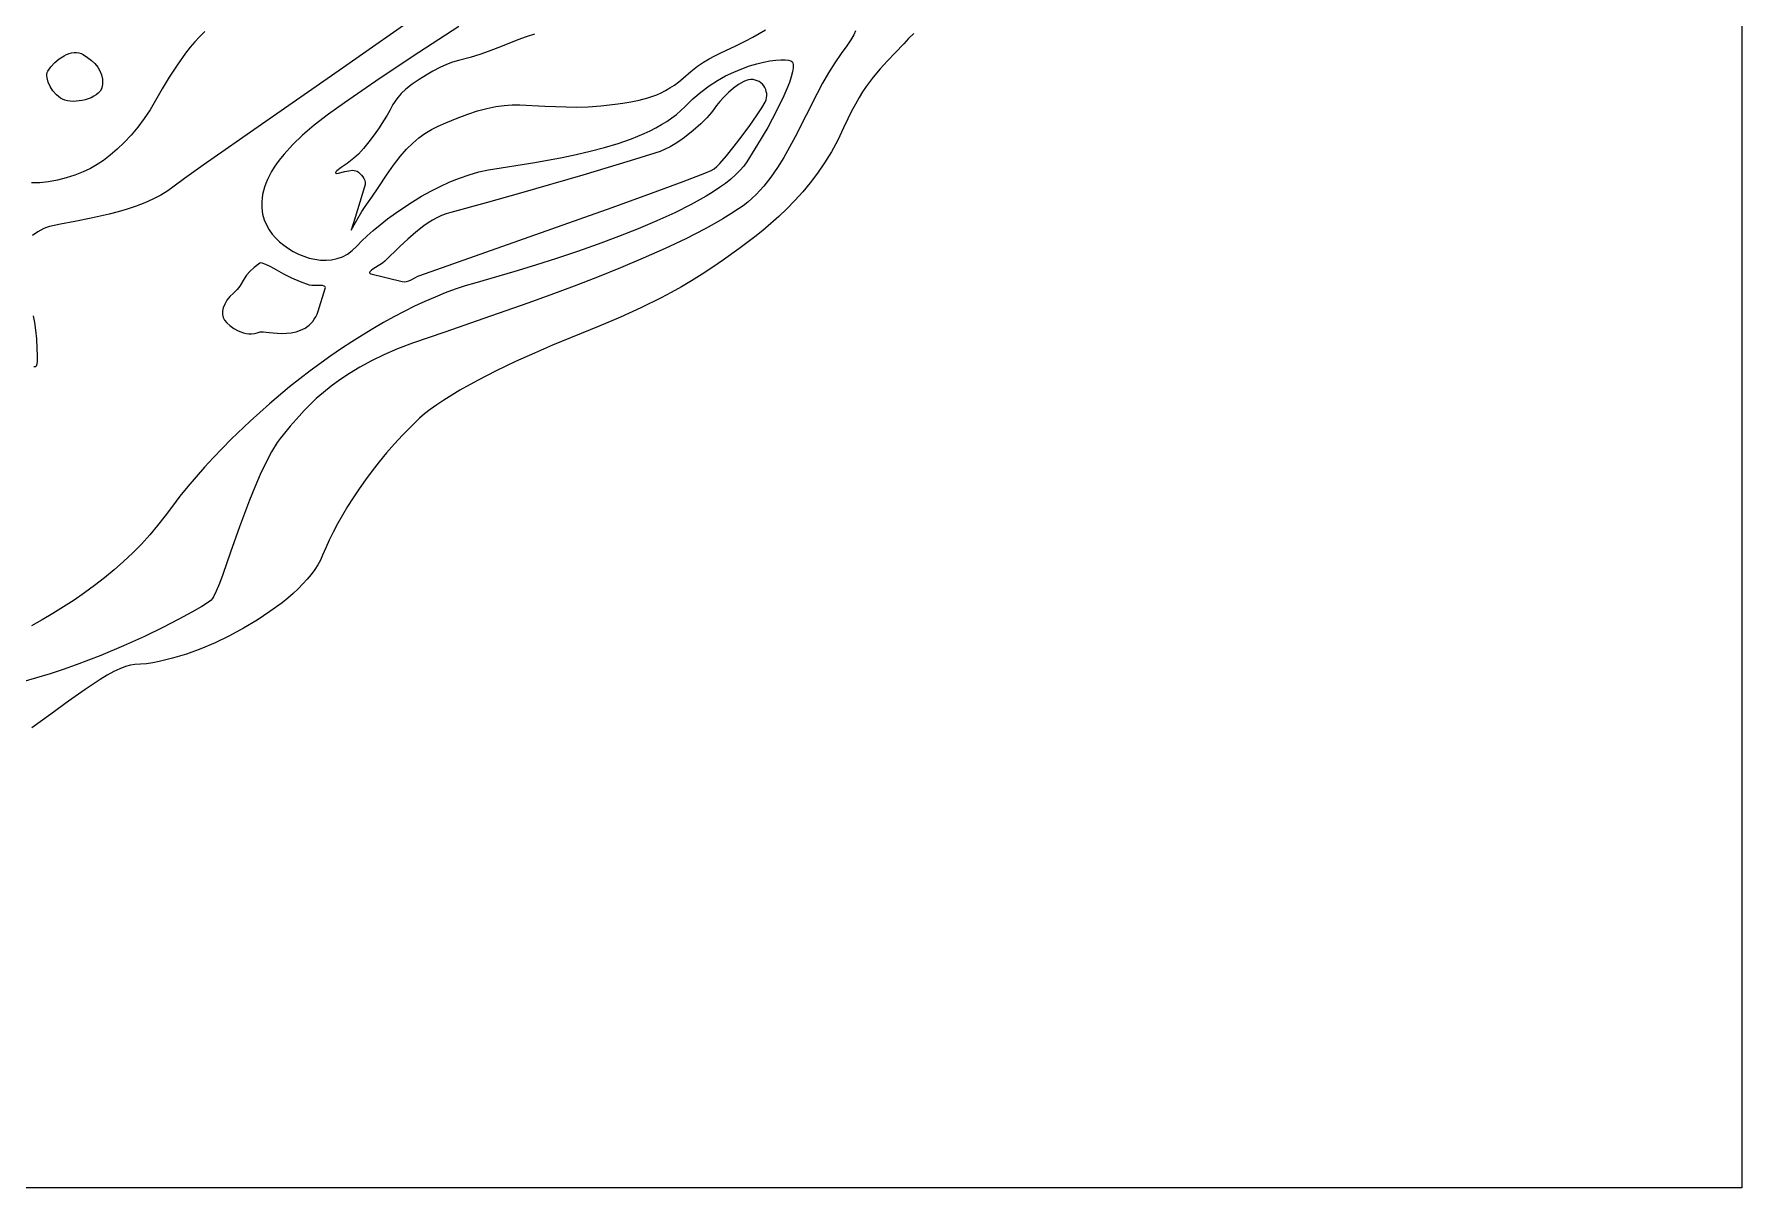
# Model space of a CAD drawing. Header units: inches. Extents: x 14835060 to 15200370, y 4673777 to 4962097.
# Drawn here: x 15056849 to 15200370, y 4673777 to 4770752 of the extents above; entities that cross this region are included whole.
import ezdxf

# ---------------------------------------------------------------- set-up
doc = ezdxf.new("R2010")
doc.units = ezdxf.units.IN
doc.header["$MEASUREMENT"] = 0
for name, color, linetype in [('1000m', 7, 'Continuous'), ('100m', 7, 'Continuous'), ('1500m', 7, 'Continuous'), ('200m', 7, 'Continuous'), ('500m', 7, 'Continuous'), ('Ã¦ÂµÂ·Ã¥Â²Â¸Ã§Â·Âš', 7, 'Continuous'), ('Ã¦ÂµÂ·Ã¦Â´Â‹', 7, 'Continuous')]:
    doc.layers.add(name, color=color, linetype=linetype)

msp = doc.modelspace()

# ---------------------------------------------------------------- linework, layer by layer
at = {"layer": '1000m'}
msp.add_lwpolyline([(15071200, 4770984), (15070767, 4770562), (15070352, 4770114), (15069953, 4769645), (15069571, 4769159), (15068855, 4768155), (15068202, 4767140), (15067607, 4766151), (15066585, 4764399), (15066099, 4763651), (15065566, 4762938), (15064999, 4762267), (15064412, 4761645), (15063819, 4761079), (15063234, 4760575), (15062669, 4760141), (15062138, 4759782), (15061585, 4759470), (15060958, 4759176), (15060275, 4758908), (15059553, 4758675), (15058811, 4758484), (15058065, 4758345), (15057335, 4758266), (15056638, 4758254)], dxfattribs=at)
at = {"layer": '100m'}
for points in [[(15125880, 4771032), (15125735, 4770694), (15125489, 4770278), (15125138, 4769766), (15124682, 4769139), (15124129, 4768343), (15123609, 4767509), (15123117, 4766645), (15122644, 4765758), (15121731, 4763945), (15120817, 4762129), (15120342, 4761240), (15119846, 4760373), (15119323, 4759535), (15118765, 4758735), (15118165, 4757979), (15117848, 4757620), (15117518, 4757276), (15117174, 4756946), (15116816, 4756632), (15116442, 4756335), (15116052, 4756056), (15115412, 4755637), (15114727, 4755218), (15114003, 4754799), (15113240, 4754381), (15111614, 4753548), (15109872, 4752724), (15108039, 4751911), (15106139, 4751113), (15104194, 4750335), (15102230, 4749579), (15100269, 4748849), (15098336, 4748148), (15094646, 4746851), (15091352, 4745715), (15088643, 4744769), (15087398, 4744294), (15086251, 4743799), (15085197, 4743287), (15084232, 4742763), (15083350, 4742232), (15082547, 4741697), (15081819, 4741163), (15081159, 4740633), (15080563, 4740113), (15080026, 4739606), (15079544, 4739117), (15079111, 4738650), (15078375, 4737798), (15077777, 4737085), (15077528, 4736773), (15077280, 4736425), (15076791, 4735633), (15076311, 4734729), (15075842, 4733738), (15075387, 4732681), (15074946, 4731581), (15074115, 4729342), (15073363, 4727202), (15072706, 4725340), (15072417, 4724570), (15072156, 4723937), (15071926, 4723463), (15071823, 4723294), (15071728, 4723172), (15071489, 4722998), (15070941, 4722655), (15070107, 4722169), (15069010, 4721567), (15067672, 4720875), (15066117, 4720120), (15064367, 4719328), (15062446, 4718526), (15061428, 4718129), (15060376, 4717739), (15059293, 4717360), (15058182, 4716994), (15057044, 4716646), (15055884, 4716319)], [(15098886, 4770764), (15098201, 4770530), (15097503, 4770265), (15096033, 4769678), (15095239, 4769374), (15094393, 4769075), (15093483, 4768790), (15092500, 4768528), (15092021, 4768387), (15091499, 4768189), (15090944, 4767940), (15090368, 4767645), (15089783, 4767310), (15089200, 4766941), (15088629, 4766543), (15088083, 4766124), (15087697, 4765760), (15087326, 4765317), (15086996, 4764833), (15086733, 4764345), (15086526, 4763952), (15086222, 4763452), (15085846, 4762884), (15085422, 4762284), (15084973, 4761691), (15084525, 4761140), (15084101, 4760670), (15083726, 4760319), (15083162, 4759891), (15082656, 4759534), (15082296, 4759267), (15082198, 4759171), (15082170, 4759103), (15082195, 4759065), (15082247, 4759048), (15082423, 4759065), (15082968, 4759206), (15083284, 4759275), (15083597, 4759307), (15083743, 4759301), (15083879, 4759275), (15084000, 4759226), (15084104, 4759151), (15084359, 4758892), (15084469, 4758753), (15084561, 4758607), (15084628, 4758451), (15084664, 4758285), (15084665, 4758107), (15084624, 4757915), (15083818, 4755331), (15083502, 4754269), (15083965, 4755122), (15084392, 4755844), (15084611, 4756179), (15084817, 4756458), (15085240, 4757050), (15085827, 4757929), (15086467, 4758891), (15087051, 4759730), (15087615, 4760466), (15088149, 4761083), (15088664, 4761601), (15089174, 4762037), (15089693, 4762407), (15090234, 4762730), (15090811, 4763024), (15091436, 4763305), (15092393, 4763700), (15093285, 4764031), (15094119, 4764301), (15094903, 4764513), (15095643, 4764668), (15096348, 4764768), (15097025, 4764817), (15097680, 4764816), (15099768, 4764710), (15101557, 4764629), (15102451, 4764622), (15103405, 4764652), (15104465, 4764728), (15105674, 4764861), (15106320, 4764946), (15107000, 4765052), (15107707, 4765197), (15108433, 4765395), (15109170, 4765664), (15109542, 4765830), (15109913, 4766019), (15110284, 4766234), (15110654, 4766476), (15111021, 4766748), (15111385, 4767052), (15112047, 4767618), (15112609, 4768059), (15113107, 4768405), (15113573, 4768686), (15114043, 4768931), (15114552, 4769172), (15115822, 4769757), (15116613, 4770152), (15117262, 4770510), (15118317, 4771126)]]:
    msp.add_lwpolyline(points, dxfattribs=at)
at = {"layer": '1500m'}
msp.add_lwpolyline([(15060971, 4769043), (15061341, 4768797), (15061671, 4768541), (15061956, 4768272), (15062194, 4767984), (15062382, 4767672), (15062515, 4767331), (15062590, 4766958), (15062603, 4766546), (15062571, 4766338), (15062497, 4766144), (15062384, 4765966), (15062237, 4765803), (15062060, 4765656), (15061858, 4765526), (15061636, 4765413), (15061397, 4765316), (15061147, 4765237), (15060889, 4765176), (15060369, 4765108), (15060115, 4765103), (15059872, 4765116), (15059644, 4765149), (15059435, 4765202), (15059241, 4765279), (15059056, 4765381), (15058881, 4765506), (15058717, 4765649), (15058426, 4765979), (15058192, 4766345), (15058024, 4766722), (15057929, 4767083), (15057912, 4767249), (15057916, 4767401), (15057943, 4767536), (15057994, 4767651), (15058257, 4768018), (15058585, 4768366), (15058959, 4768677), (15059365, 4768932), (15059575, 4769034), (15059786, 4769115), (15059996, 4769173), (15060204, 4769206), (15060408, 4769212), (15060605, 4769188), (15060793, 4769132), (15060971, 4769043)], dxfattribs=at)
at = {"layer": '200m'}
msp.add_lwpolyline([(15092541, 4771390), (15089184, 4769208), (15085921, 4767043), (15084381, 4765994), (15082931, 4764982), (15081595, 4764018), (15080395, 4763113), (15079407, 4762269), (15078563, 4761457), (15077854, 4760677), (15077547, 4760299), (15077272, 4759929), (15077025, 4759568), (15076808, 4759215), (15076618, 4758870), (15076454, 4758534), (15076316, 4758205), (15076203, 4757885), (15076113, 4757574), (15076045, 4757271), (15075999, 4756977), (15075973, 4756691), (15075977, 4756145), (15076050, 4755633), (15076184, 4755156), (15076370, 4754715), (15076600, 4754309), (15076865, 4753939), (15077158, 4753604), (15077479, 4753295), (15077835, 4753003), (15078220, 4752731), (15078630, 4752484), (15079061, 4752266), (15079508, 4752081), (15079968, 4751933), (15080437, 4751826), (15080909, 4751764), (15081381, 4751751), (15081848, 4751791), (15082307, 4751888), (15082753, 4752047), (15083181, 4752270), (15083588, 4752564), (15083969, 4752930), (15084368, 4753349), (15084831, 4753794), (15085351, 4754259), (15085924, 4754737), (15086544, 4755223), (15087207, 4755710), (15087907, 4756192), (15088638, 4756664), (15089397, 4757120), (15090177, 4757552), (15090974, 4757956), (15091782, 4758326), (15092597, 4758655), (15093413, 4758937), (15094225, 4759166), (15095028, 4759336), (15098918, 4759970), (15101215, 4760388), (15102401, 4760635), (15103592, 4760913), (15104773, 4761224), (15105930, 4761573), (15107049, 4761964), (15108114, 4762399), (15108622, 4762635), (15109111, 4762883), (15109580, 4763145), (15110026, 4763420), (15110448, 4763708), (15110843, 4764012), (15111211, 4764330), (15111549, 4764664), (15112206, 4765310), (15112883, 4765888), (15113572, 4766399), (15114267, 4766848), (15114961, 4767236), (15115646, 4767569), (15116315, 4767848), (15116961, 4768077), (15117577, 4768260), (15118155, 4768399), (15118690, 4768499), (15119173, 4768561), (15119598, 4768590), (15119957, 4768588), (15120244, 4768560), (15120450, 4768507), (15120524, 4768464), (15120581, 4768398), (15120621, 4768311), (15120645, 4768203), (15120647, 4767927), (15120592, 4767578), (15120481, 4767161), (15120320, 4766684), (15120112, 4766153), (15119860, 4765574), (15119243, 4764299), (15118497, 4762912), (15117653, 4761465), (15116741, 4760011), (15116481, 4759650), (15116168, 4759289), (15115806, 4758929), (15115397, 4758569), (15114942, 4758210), (15114445, 4757852), (15113907, 4757495), (15113331, 4757139), (15112072, 4756435), (15110688, 4755740), (15109195, 4755057), (15107613, 4754388), (15105958, 4753736), (15104250, 4753103), (15102506, 4752491), (15100744, 4751903), (15098982, 4751340), (15097239, 4750805), (15093881, 4749828), (15093066, 4749583), (15092237, 4749305), (15091398, 4748995), (15090548, 4748652), (15089691, 4748280), (15088825, 4747877), (15087954, 4747446), (15087077, 4746988), (15086197, 4746503), (15085315, 4745992), (15084431, 4745456), (15083548, 4744897), (15082666, 4744316), (15081787, 4743712), (15080041, 4742444), (15078321, 4741101), (15076637, 4739691), (15074999, 4738222), (15073416, 4736702), (15072649, 4735925), (15071900, 4735138), (15071170, 4734342), (15070460, 4733539), (15069771, 4732728), (15069105, 4731912), (15068463, 4731090), (15067847, 4730265), (15067223, 4729450), (15066560, 4728658), (15065862, 4727890), (15065130, 4727146), (15064369, 4726425), (15063580, 4725729), (15062766, 4725056), (15061931, 4724408), (15061077, 4723783), (15060208, 4723183), (15059325, 4722607), (15058432, 4722056), (15057532, 4721529), (15056628, 4721027)], dxfattribs=at)
at = {"layer": '500m'}
for points in [[(15089844, 4772855), (15082493, 4767705), (15075948, 4763150), (15071046, 4759726), (15069472, 4758606), (15068622, 4757969), (15068085, 4757572), (15067486, 4757209), (15066834, 4756878), (15066141, 4756576), (15065415, 4756302), (15064667, 4756054), (15063906, 4755829), (15063143, 4755627), (15061648, 4755281), (15060262, 4755000), (15059063, 4754769), (15058132, 4754574), (15057892, 4754503), (15057650, 4754407), (15057168, 4754147), (15056698, 4753818)], [(15087775, 4749952), (15087964, 4749931), (15088151, 4749955), (15088338, 4750015), (15088523, 4750100), (15088896, 4750302), (15089083, 4750398), (15089271, 4750477), (15097585, 4753398), (15105439, 4756189), (15108744, 4757384), (15111393, 4758365), (15113208, 4759072), (15113745, 4759304), (15114007, 4759444), (15114217, 4759631), (15114463, 4759880), (15115038, 4760529), (15115682, 4761324), (15116349, 4762194), (15116990, 4763071), (15117559, 4763884), (15118006, 4764566), (15118284, 4765046), (15118359, 4765226), (15118404, 4765407), (15118423, 4765589), (15118415, 4765767), (15118384, 4765941), (15118330, 4766108), (15118255, 4766266), (15118161, 4766412), (15118049, 4766545), (15117921, 4766662), (15117777, 4766762), (15117621, 4766841), (15117452, 4766898), (15117274, 4766930), (15117087, 4766936), (15116892, 4766913), (15116691, 4766859), (15116482, 4766775), (15116050, 4766531), (15115615, 4766211), (15115195, 4765844), (15114806, 4765457), (15114467, 4765080), (15114195, 4764741), (15114007, 4764469), (15113780, 4764162), (15113394, 4763728), (15112872, 4763206), (15112237, 4762640), (15111511, 4762068), (15111121, 4761793), (15110717, 4761533), (15110302, 4761291), (15109878, 4761074), (15109448, 4760887), (15109016, 4760734), (15106954, 4760101), (15102972, 4758904), (15097725, 4757382), (15094833, 4756572), (15091869, 4755770), (15091472, 4755648), (15091085, 4755496), (15090705, 4755317), (15090334, 4755113), (15089970, 4754887), (15089613, 4754641), (15088918, 4754101), (15088245, 4753513), (15087590, 4752897), (15086319, 4751662), (15086137, 4751514), (15085903, 4751358), (15085405, 4751045), (15085203, 4750903), (15085072, 4750780), (15085043, 4750727), (15085044, 4750682), (15085078, 4750645), (15085149, 4750617), (15087775, 4749952)], [(15081319, 4749371), (15081332, 4749443), (15081320, 4749501), (15081285, 4749546), (15081231, 4749578), (15081075, 4749615), (15080872, 4749626), (15080408, 4749617), (15080187, 4749624), (15080003, 4749657), (15079232, 4749935), (15078508, 4750255), (15077843, 4750591), (15077248, 4750912), (15076736, 4751192), (15076317, 4751402), (15076005, 4751514), (15075892, 4751525), (15075809, 4751500), (15075329, 4751148), (15074972, 4750811), (15074705, 4750488), (15074497, 4750175), (15074127, 4749574), (15073900, 4749280), (15073603, 4748988), (15073292, 4748688), (15073047, 4748379), (15072865, 4748068), (15072745, 4747761), (15072686, 4747466), (15072686, 4747188), (15072743, 4746935), (15072856, 4746713), (15073038, 4746491), (15073299, 4746249), (15073625, 4746011), (15074006, 4745801), (15074430, 4745643), (15074654, 4745592), (15074885, 4745562), (15075121, 4745558), (15075360, 4745583), (15075601, 4745638), (15075843, 4745729), (15075934, 4745738), (15076095, 4745725), (15076596, 4745663), (15077272, 4745604), (15077652, 4745594), (15078049, 4745608), (15078454, 4745653), (15078856, 4745736), (15079247, 4745866), (15079618, 4746050), (15079959, 4746295), (15080115, 4746443), (15080261, 4746609), (15080395, 4746795), (15080516, 4747000), (15080623, 4747227), (15080714, 4747476), (15081319, 4749371)], [(15056761, 4747082), (15056876, 4746501), (15056967, 4745857), (15057035, 4745146), (15057086, 4744339), (15057106, 4743729), (15057098, 4743293), (15057064, 4743006), (15057006, 4742844), (15056969, 4742801), (15056926, 4742781), (15056827, 4742794)]]:
    msp.add_lwpolyline(points, dxfattribs=at)
at = {"layer": 'Ã¦ÂµÂ·Ã¥Â²Â¸Ã§Â·Âš'}
msp.add_lwpolyline([(15130781, 4770795), (15130341, 4770378), (15129927, 4769946), (15129222, 4769184), (15128571, 4768500), (15127956, 4767838), (15127363, 4767142), (15126775, 4766354), (15126478, 4765909), (15126177, 4765420), (15125868, 4764880), (15125551, 4764283), (15125223, 4763621), (15124883, 4762887), (15124384, 4761849), (15123850, 4760870), (15123284, 4759948), (15122691, 4759079), (15122074, 4758261), (15121438, 4757491), (15120785, 4756765), (15120119, 4756082), (15119445, 4755438), (15118765, 4754831), (15118084, 4754257), (15117405, 4753714), (15116069, 4752709), (15114788, 4751793), (15113874, 4751162), (15112982, 4750576), (15112107, 4750029), (15111245, 4749519), (15110392, 4749040), (15109544, 4748588), (15107846, 4747747), (15106117, 4746963), (15104324, 4746199), (15100411, 4744598), (15098886, 4743950), (15097294, 4743228), (15095686, 4742452), (15094116, 4741641), (15092633, 4740817), (15091291, 4739999), (15090688, 4739598), (15090140, 4739206), (15089652, 4738826), (15089232, 4738460), (15088501, 4737757), (15087797, 4737038), (15087120, 4736304), (15086471, 4735560), (15085850, 4734808), (15085257, 4734052), (15084695, 4733294), (15084163, 4732538), (15083662, 4731788), (15083193, 4731046), (15082757, 4730315), (15082354, 4729599), (15081985, 4728902), (15081651, 4728226), (15081352, 4727574), (15081090, 4726950), (15080909, 4726550), (15080687, 4726148), (15080426, 4725745), (15080129, 4725341), (15079796, 4724938), (15079431, 4724536), (15079035, 4724137), (15078611, 4723741), (15078160, 4723349), (15077685, 4722962), (15076670, 4722209), (15075583, 4721489), (15074440, 4720809), (15073259, 4720178), (15072056, 4719602), (15070847, 4719091), (15069650, 4718650), (15068482, 4718289), (15067359, 4718015), (15066819, 4717913), (15066297, 4717836), (15065795, 4717784), (15065314, 4717759), (15064936, 4717712), (15064512, 4717595), (15064045, 4717411), (15063537, 4717166), (15062989, 4716864), (15062405, 4716511), (15061135, 4715672), (15059743, 4714688), (15058247, 4713600), (15056664, 4712449)], dxfattribs=at)
at = {"layer": 'Ã¦ÂµÂ·Ã¦Â´Â‹'}
msp.add_lwpolyline([(14835060, 4962097), (15200370, 4962097), (15200370, 4673777), (14835060, 4673777), (14835060, 4962097)], dxfattribs=at)

doc.saveas('drawing.dxf')
